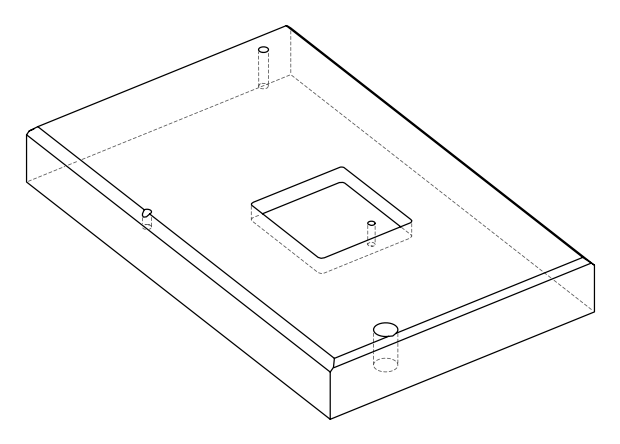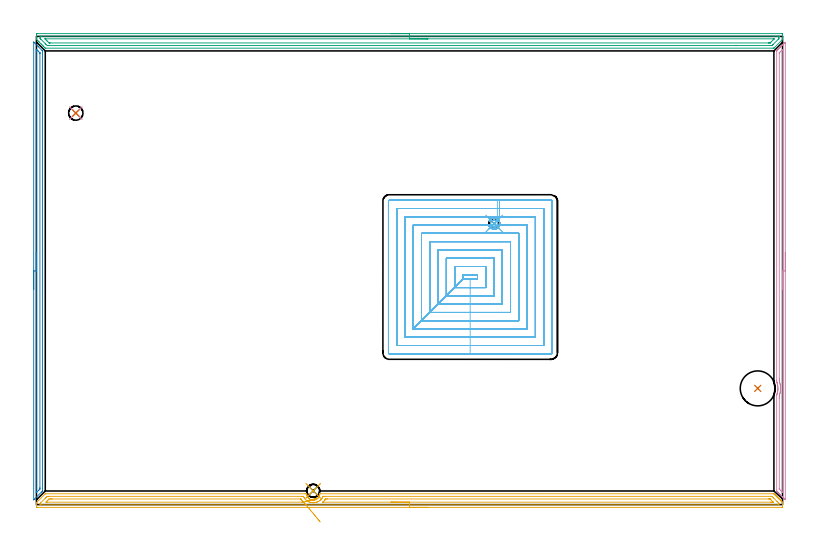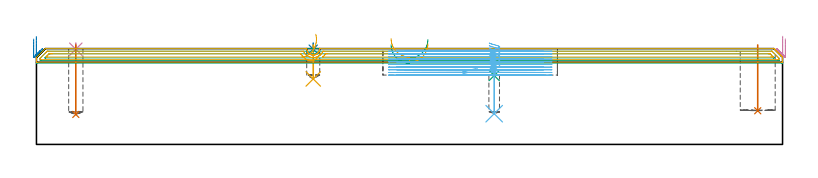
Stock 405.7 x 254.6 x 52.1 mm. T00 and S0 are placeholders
(PLAN: 12 operations, 6 tool changes, 67.5 min)
(1 INDEXABLE_INSERT_DRILL_BLIND_HOLE_FROM_SOLID | STEP1POCKET | NXT0302_009 | 0.14 min | 9504 mm3)
(2 SPOT_DRILL | STEP1POCKET_1 | NXT0321_9005460120000 | 0.03 min | 1 mm3)
(3 SPOT_DRILL_1 | STEP1POCKET_2 | NXT0321_9005460120000 | 0.03 min | 1495 mm3)
(4 SPOT_DRILL_2 | STEP1POCKET_3 | NXT0321_9005460120000 | 0.03 min | 1 mm3)
(5 DRILL_BLIND_HOLE_INTO_CENTER | STEP1POCKET_1 | UGT0301_191 | 0.08 min | 590 mm3)
(6 DRILL_BLIND_HOLE_INTO_CENTER_1 | STEP1POCKET_2 | NXT0301_029 | 0.1 min | 540 mm3)
(7 DRILL_BLIND_HOLE_INTO_CENTER_2 | STEP1POCKET_3 | NXT0301_049 | 0.15 min | 1652 mm3)
(8 AREA_MILL | FG_CHAMFER_SURFACE | UGT0205_001 | 4.09 min | 2923 mm3)
(9 AREA_MILL_1 | FG_CHAMFER_SURFACE_1 | UGT0205_001 | 9.89 min | 12594 mm3)
(10 AREA_MILL_2 | FG_CHAMFER_SURFACE_2 | UGT0205_001 | 4.09 min | 2740 mm3)
(11 AREA_MILL_3 | FG_CHAMFER_SURFACE_3 | UGT0205_001 | 9.97 min | 10957 mm3)
(12 MILL_RECTANGULAR_POCKET | POCKET_RECTANGULAR_STRAIGHT | UGT0201_124 | Follow Part, ap 1.5, ae 75% | 38.87 min | 120640 mm3)
(TOOL NXT0302_009 | Index. Insert Drill 19mm [880-D1900L25-05] | D19 PA176 FL95 Z2)
(TOOL NXT0321_9005460120000 | NC Spot Drill, 142deg, 12mm, Carbide, Uncoated | D12 PA142 FL30 Z2)
(TOOL UGT0301_191 | Twist Drill 7.1 mm | D7.1 PA118 FL66 Z2)
(TOOL NXT0301_029 | Carbide Drill 5.8mm [860.1-0580-017A1-MM 2214] | D5.8 PA140 FL28 Z2)
(TOOL NXT0301_049 | Carbide Drill 7.8mm [860.1-0780-039A1-MM 2214] | D7.8 PA140 FL53 Z2)
(TOOL UGT0205_001 | Chamfer Mill 20 x 3 x 45 deg. | D20 FL50 Z2)
(TOOL UGT0201_124 | Carbide End Mill 6.0 | D6 FL15 Z4)
(OP 1 INDEXABLE_INSERT_DRILL_BLIND_HOLE_FROM_SOLID)
G17 G21 G94 G90
T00 M6
G54
G17 G0 G90 X392.2 Y63.2 S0 M3
G43 Z62.1 H1
G94 G81 G98 Z18.3 F250. R54.1
G80
M5
M2
(OP 2 SPOT_DRILL)
G17 G21 G94 G90
T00 M6
G54
G17 G0 G90 X150.5 Y7.5 S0 M3
G43 Z62.1 H0
G94 G81 G98 Z51.794 F250. R55.1
G80
M5
M2
(OP 3 SPOT_DRILL_1)
G17 G21 G94 G90
T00 M6
G54
G17 G0 G90 X248.9 Y152.8 S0 M3
G43 Z62.1 H0
G94 G81 G98 Z37.45 F250. R40.7
G80
M5
M2
(OP 4 SPOT_DRILL_2)
G17 G21 G94 G90
T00 M6
G54
G17 G0 G90 X21.4 Y212.9 S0 M3
G43 Z62.1 H0
G94 G81 G98 Z51.764 F250. R55.1
G80
M5
M2
(OP 5 DRILL_BLIND_HOLE_INTO_CENTER)
G17 G21 G94 G90
T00 M6
G54
G17 G0 G90 X150.5 Y7.5 S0 M3
G43 Z62.1 H0
G94 G81 G98 Z35.6 F250. R54.1
G80
M5
M2
(OP 6 DRILL_BLIND_HOLE_INTO_CENTER_1)
G17 G21 G94 G90
T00 M6
G54
G17 G0 G90 X248.9 Y152.8 S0 M3
G43 Z62.1 H1
G94 G81 G98 Z16.7 F250. R39.7
G80
M5
M2
(OP 7 DRILL_BLIND_HOLE_INTO_CENTER_2)
G17 G21 G94 G90
T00 M6
G54
G17 G0 G90 X21.4 Y212.9 S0 M3
G43 Z62.1 H1
G94 G81 G98 Z16.3 F250. R54.1
G80
M5
M2
(OP 8 AREA_MILL)
G17 G21 G94 G90
T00 M6
G54
G17 G0 G90 X-1.5 Y117.05 S1061 M3
G43 Z62.1 H0
Z57.3
G94 G1 Y117.088 Z56.429 F250.
Y117.202 Z55.564
Y117.391 Z54.712
Y117.653 Z53.88
Y117.987 Z53.074
Y118.39 Z52.3
Y118.858 Z51.564
Y119.39 Z50.872
Y119.979 Z50.229
Y120.622 Z49.64
Y121.314 Z49.109
Y122.05 Z48.64
Y122.824 Z48.237
Y123.63 Z47.903
Y124.462 Z47.641
Y125.313 Z47.452
Y126.178 Z47.338
Y127.05 Z47.3
Y251.394
X-1.494 Y251.468 Z47.304
X-1.492 Y251.481 Z47.305
X-1.467 Y251.468 Z47.33
X0.9 Y249.1 Z49.699
X3.029 Y246.972 Z51.828
X3.281 Y246.72 Z52.078
X3.287 Y246.714 Z52.083
X3.295 Y246.697 Z52.088
X3.3 Y246.402 Z52.1
Y7.698
X3.295 Y7.403 Z52.088
X3.287 Y7.386 Z52.083
X2.704 Y6.804 Z51.503
X-1.17 Y2.929 Z47.629
X-1.333 Y2.766 Z47.464
X-1.472 Y2.631 Z47.326
X-1.494 Y2.617 Z47.303
X-1.499 Y2.631 Z47.299
X-1.5 Y127.05 Z47.3
X-0.086 Z48.714
Y246.495
X-0.085 Y247.296 Z48.715
X-0.084 Y247.387 Z48.716
X-0.079 Y247.481 Z48.721
X-0.069 Y247.608 Z48.731
X0.007 Y247.536 Z48.807
X0.253 Y247.296 Z49.053
X0.9 Y246.65 Z49.7
X1.148 Y246.402 Z49.948
X1.793 Y245.753 Z50.593
X1.852 Y245.689 Z50.652
X1.879 Y245.658 Z50.679
X1.881 Y245.601 Z50.681
X1.884 Y245.508 Z50.684
X1.885 Y245.416 Z50.685
Y9.393
X1.881 Y8.592 Z50.681
X1.879 Y8.505 Z50.679
X1.87 Y8.431 Z50.67
X1.793 Y8.35 Z50.593
X1.47 Y8.021 Z50.27
X1.148 Y7.698 Z49.948
X0.007 Y6.558 Z48.807
X-0.036 Y6.519 Z48.764
X-0.07 Y6.492 Z48.73
X-0.079 Y6.487 Z48.721
X-0.08 Y6.526 Z48.72
X-0.084 Y6.711 Z48.716
X-0.085 Y6.804 Z48.715
X-0.086 Y6.896 Z48.714
Y127.05
Y127.922 Z48.752
Y128.786 Z48.866
Y129.638 Z49.055
Y130.47 Z49.317
Y131.276 Z49.651
Y132.05 Z50.054
Y132.786 Z50.523
Y133.478 Z51.054
Y134.121 Z51.643
Y134.71 Z52.286
Y135.241 Z52.979
Y135.71 Z53.714
Y136.113 Z54.488
Y136.447 Z55.294
Y136.709 Z56.126
Y136.898 Z56.978
Y137.012 Z57.843
Y137.05 Z58.714
G0 Z62.1
M5
M2
(OP 9 AREA_MILL_1)
G17 G21 G94 G90
T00 M6
G54
G17 G0 G90 X192.85 Y256.1 S1061 M3
G43 Z62.1 H0
Z54.2
G94 G1 X192.888 Z53.328 F250.
X193.002 Z52.464
X193.191 Z51.612
X193.453 Z50.78
X193.787 Z49.974
X194.19 Z49.2
X194.658 Z48.464
X195.19 Z47.772
X195.779 Z47.129
X196.422 Z46.54
X197.114 Z46.008
X197.85 Z45.54
X198.624 Z45.137
X199.43 Z44.803
X200.262 Z44.541
X201.113 Z44.352
X201.978 Z44.238
X202.85 Z44.2
X405.089
X405.318 Y256.098 Z44.202
X405.697 Y256.091 Z44.205
X405.7 Y255.994 Z44.303
Y254.79 Z45.506
Y254.139 Z46.16
Y253.222 Z47.077
Y253.054 Z47.245
X405.699 Y252.907 Z47.391
X405.684 Y252.883 Z47.416
X405.401 Y252.601 Z47.699
X405.378 Y252.578 Z47.722
X404.952 Y252.15 Z48.147
X401.005 Y248.205 Z52.095
X401.
X400.624 Y248.2 Z52.1
X5.076
X4.795 Y248.205 Z52.091
X4.309 Y248.691 Z51.609
X3.588 Y249.411 Z50.887
X3.488 Y249.51 Z50.786
X3.049 Y249.95 Z50.349
X2.608 Y250.39 Z49.906
X2.369 Y250.631 Z49.669
X1.728 Y251.27 Z49.026
X1.526 Y251.474 Z48.826
X1.504 Y251.496 Z48.804
X0.849 Y252.15 Z48.147
X0.683 Y252.317 Z47.982
X0.611 Y252.388 Z47.911
X0.114 Y252.886 Z47.413
X0.016 Y252.986 Z47.313
X0.004 Y253.007 Z47.292
X0.002 Y253.03 Z47.27
X0. Y253.222 Z47.078
Y254.139 Z46.16
Y254.79 Z45.506
Y255.994 Z44.303
X0.003 Y256.091 Z44.205
X0.383 Y256.1 Z44.2
X202.85
Y254.686 Z45.614
X403.303 Y254.685 Z45.615
X403.409
X403.666 Y254.68 Z45.62
X403.69 Y254.679 Z45.621
X403.694 Y254.659 Z45.641
X403.698 Y254.628 Z45.672
X403.699 Y254.598 Z45.702
X403.7 Y254.398 Z45.902
X403.699 Y253.91 Z46.39
X403.697 Y253.522 Z46.778
X403.69 Y253.397 Z46.903
X403.682 Y253.343 Z46.957
X403.342 Y252.991 Z47.309
X400.624 Y250.274 Z50.026
X400.239 Y249.89 Z50.41
X400.069 Y249.722 Z50.578
X400.005 Y249.662 Z50.638
X399.969 Y249.63 Z50.67
X399.926 Y249.621 Z50.679
X399.731 Y249.617 Z50.683
X399.625 Y249.615 Z50.685
X380.506 Y249.614 Z50.686
X6.756 Y249.615 Z50.685
X5.969 Y249.62 Z50.68
X5.856 Y249.621 Z50.679
X5.076 Y250.374 Z49.926
X5.06 Y250.39 Z49.91
X2.397 Y253.052 Z47.248
X2.182 Y253.27 Z47.03
X2.078 Y253.379 Z46.921
X2.028 Y253.434 Z46.866
X2.01 Y253.468 Z46.832
X2.008 Y253.519 Z46.781
X2.004 Y253.91 Z46.39
Y254.297 Z46.003
X2.014 Y254.679 Z45.621
X2.397 Y254.684 Z45.616
X2.504 Y254.685 Z45.615
X202.85 Y254.686 Z45.614
Y253.272 Z47.028
X400.624 Y253.271 Z47.029
X400.869 Y253.27 Z47.03
X401.033 Y253.268 Z47.032
X401.146 Y253.265 Z47.035
X401.073 Y253.184 Z47.116
X400.927 Y253.03 Z47.27
X400.778 Y252.878 Z47.422
X400.624 Y252.723 Z47.577
X399.449 Y251.548 Z48.752
X399.17 Y251.27 Z49.03
X399.004 Y251.107 Z49.193
X398.945 Y251.053 Z49.247
X398.925 Y251.036 Z49.264
X398.899 Y251.033 Z49.267
X398.838 Y251.031 Z49.269
X398.19 Y251.029 Z49.271
X397.945
X7.755
X7.105 Y251.03 Z49.27
X6.985 Y251.033 Z49.267
X6.925 Y251.035 Z49.265
X6.862 Y251.051 Z49.249
X6.637 Y251.27 Z49.03
X5.969 Y251.931 Z48.369
X5.749 Y252.15 Z48.15
X5.076 Y252.824 Z47.476
X4.874 Y253.03 Z47.27
X4.677 Y253.234 Z47.066
X4.655 Y253.266 Z47.034
X4.684 Y253.268 Z47.032
X4.749 Y253.27 Z47.03
X4.831 Y253.271 Z47.029
X5.076 Y253.272 Z47.028
X202.85
X203.722 Z47.066
X204.586 Z47.18
X205.438 Z47.369
X206.27 Z47.632
X207.076 Z47.965
X207.85 Z48.368
X208.586 Z48.837
X209.278 Z49.368
X209.921 Z49.957
X210.51 Z50.601
X211.041 Z51.293
X211.51 Z52.028
X211.913 Z52.802
X212.247 Z53.608
X212.509 Z54.44
X212.698 Z55.292
X212.812 Z56.157
X212.85 Z57.028
G0 Z62.1
M5
M2
(OP 10 AREA_MILL_2)
G17 G21 G94 G90
T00 M6
G54
G17 G0 G90 X407.2 Y137.05 S1061 M3
G43 Z62.1 H0
Z57.4
G94 G1 Y137.012 Z56.529 F250.
Y136.898 Z55.664
Y136.709 Z54.812
Y136.447 Z53.98
Y136.113 Z53.174
Y135.71 Z52.4
Y135.242 Z51.664
Y134.711 Z50.972
Y134.121 Z50.329
Y133.478 Z49.74
Y132.786 Z49.209
Y132.05 Z48.74
Y131.276 Z48.337
Y130.47 Z48.003
Y129.638 Z47.741
Y128.787 Z47.552
Y127.922 Z47.438
Y127.05 Z47.4
Y2.937
X407.194 Y2.723 Z47.404
X407.193 Y2.718 Z47.405
X407.176 Y2.723 Z47.422
X406.773 Y3.127 Z47.827
X406.63 Y3.269 Z47.967
X406.581 Y3.318 Z48.018
X406.383 Y3.517 Z48.216
X406.333 Y3.565 Z48.264
X406.283 Y3.616 Z48.316
X406.087 Y3.812 Z48.512
X406.037 Y3.862 Z48.56
X405.985 Y3.914 Z48.613
X405.792 Y4.108 Z48.807
X405.74 Y4.159 Z48.857
X405.688 Y4.212 Z48.911
X405.496 Y4.403 Z49.103
X405.443 Y4.455 Z49.154
X405.39 Y4.51 Z49.209
X405.201 Y4.699 Z49.398
X405.147 Y4.752 Z49.45
X405.092 Y4.807 Z49.507
X404.905 Y4.994 Z49.694
X404.85 Y5.048 Z49.747
X404.794 Y5.105 Z49.805
X404.61 Y5.29 Z49.989
X404.553 Y5.345 Z50.043
X404.496 Y5.403 Z50.102
X404.314 Y5.585 Z50.285
X404.257 Y5.642 Z50.34
X404.199 Y5.701 Z50.4
X404.019 Y5.881 Z50.58
X403.96 Y5.938 Z50.637
X403.901 Y5.999 Z50.698
X403.723 Y6.176 Z50.876
X403.663 Y6.235 Z50.933
X403.603 Y6.296 Z50.996
X403.428 Y6.472 Z51.171
X403.367 Y6.532 Z51.23
X403.305 Y6.594 Z51.294
X403.132 Y6.767 Z51.467
X403.07 Y6.828 Z51.526
X403.007 Y6.892 Z51.591
X402.867 Y7.032 Z51.731
X402.612 Y7.288 Z51.986
X402.506 Y7.397 Z52.091
X402.5 Y7.785 Z52.1
Y59.601
X402.504 Y59.619 Z52.096
X402.51 Y59.648 Z52.089
X402.593 Y59.871 Z52.003
X402.654 Y60.047 Z51.941
X402.671 Y60.094 Z51.925
X402.812 Y60.543 Z51.784
X402.848 Y60.672 Z51.751
X402.932 Y60.988 Z51.668
X403.029 Y61.436 Z51.571
X403.07 Y61.689 Z51.529
X403.077 Y61.729 Z51.522
X403.092 Y61.834 Z51.503
X403.1 Y61.881 Z51.495
X403.152 Y62.328 Z51.442
X403.165 Y62.51 Z51.429
X403.183 Y62.774 Z51.411
X403.197 Y63.221 Z51.397
X403.18 Y63.668 Z51.413
X403.147 Y64.114 Z51.447
X403.094 Y64.561 Z51.503
X403.019 Y65.006 Z51.579
X402.921 Y65.454 Z51.678
X402.799 Y65.899 Z51.796
X402.707 Y66.195 Z51.893
X402.659 Y66.347 Z51.941
X402.58 Y66.57 Z52.02
X402.542 Y66.671 Z52.058
X402.514 Y66.748 Z52.086
X402.504 Y66.779 Z52.095
X402.503 Y66.792 Z52.097
X402.5 Y67.641 Z52.1
Y246.315
X402.505 Y246.703 Z52.091
X402.611 Y246.812 Z51.987
X403.07 Y247.272 Z51.526
X403.132 Y247.332 Z51.467
X403.306 Y247.506 Z51.293
X403.367 Y247.568 Z51.23
X403.428 Y247.628 Z51.171
X403.603 Y247.804 Z50.996
X403.663 Y247.865 Z50.933
X403.723 Y247.924 Z50.876
X403.901 Y248.102 Z50.698
X403.96 Y248.162 Z50.637
X404.019 Y248.219 Z50.58
X404.199 Y248.399 Z50.4
X404.257 Y248.458 Z50.34
X404.314 Y248.515 Z50.285
X404.497 Y248.697 Z50.102
X404.553 Y248.755 Z50.043
X404.61 Y248.81 Z49.989
X404.795 Y248.995 Z49.804
X404.85 Y249.052 Z49.747
X404.905 Y249.106 Z49.694
X405.092 Y249.293 Z49.507
X405.147 Y249.348 Z49.45
X405.201 Y249.401 Z49.398
X405.39 Y249.591 Z49.209
X405.443 Y249.645 Z49.154
X405.496 Y249.697 Z49.103
X405.688 Y249.888 Z48.911
X405.74 Y249.941 Z48.857
X405.792 Y249.992 Z48.807
X405.986 Y250.186 Z48.613
X406.037 Y250.238 Z48.56
X406.087 Y250.288 Z48.512
X406.283 Y250.484 Z48.316
X406.333 Y250.535 Z48.264
X406.383 Y250.583 Z48.216
X406.581 Y250.782 Z48.018
X406.63 Y250.831 Z47.967
X406.772 Y250.973 Z47.827
X406.879 Y251.08 Z47.72
X407.075 Y251.276 Z47.523
X407.18 Y251.377 Z47.418
X407.194 Y251.383 Z47.403
X407.199 Y251.377 Z47.399
X407.2 Y251.163 Z47.4
Y127.05
X405.786 Z48.814
X405.785 Y6.846 Z48.815
X405.784 Y6.8 Z48.816
X405.78 Y6.709 Z48.82
X405.774 Y6.587 Z48.826
X405.74 Y6.618 Z48.86
X405.459 Y6.892 Z49.141
X404.85 Y7.5 Z49.75
X404.565 Y7.785 Z50.035
X403.96 Y8.398 Z50.64
X403.931 Y8.431 Z50.669
X403.921 Y8.542 Z50.679
X403.916 Y8.633 Z50.684
X403.915 Y8.679 Z50.685
X403.914 Y57.86 Z50.686
X403.917 Y58.707 Z50.683
X403.918 Y58.749 Z50.682
X403.96 Y59.24 Z50.64
X404.04 Y59.52 Z50.56
X404.063 Y59.601 Z50.537
X404.232 Y60.221 Z50.368
X404.297 Y60.494 Z50.303
X404.394 Y60.952 Z50.206
X404.467 Y61.387 Z50.133
X404.493 Y61.566 Z50.107
X404.512 Y61.726 Z50.088
X404.566 Y62.281 Z50.034
X404.584 Y62.548 Z50.016
X404.607 Y63.174 Z49.993
X404.602 Y63.423 Z49.998
X404.571 Y64.068 Z50.029
X404.562 Y64.212 Z50.038
X404.547 Y64.372 Z50.053
X404.474 Y64.961 Z50.126
X404.398 Y65.415 Z50.202
X404.307 Y65.854 Z50.293
X404.127 Y66.58 Z50.473
X404.079 Y66.748 Z50.521
X403.96 Y67.156 Z50.64
X403.919 Y67.641 Z50.681
X403.917 Y67.684 Z50.683
X403.914 Y68.534 Z50.686
Y245.467
X403.915 Y245.514 Z50.685
X403.918 Y245.605 Z50.682
X403.922 Y245.661 Z50.678
X403.931 Y245.674 Z50.669
X403.96 Y245.707 Z50.64
X404.262 Y246.012 Z50.338
X404.564 Y246.315 Z50.036
X405.153 Y246.904 Z49.447
X405.458 Y247.208 Z49.142
X405.601 Y247.348 Z48.999
X405.74 Y247.48 Z48.86
X405.779 Y247.513 Z48.821
X405.786 Y247.208 Z48.814
Y127.05
Y126.179 Z48.852
Y125.314 Z48.966
Y124.462 Z49.155
Y123.63 Z49.417
Y122.824 Z49.751
Y122.05 Z50.154
Y121.314 Z50.623
Y120.622 Z51.154
Y119.979 Z51.743
Y119.39 Z52.386
Y118.859 Z53.079
Y118.39 Z53.814
Y117.987 Z54.588
Y117.653 Z55.394
Y117.391 Z56.226
Y117.202 Z57.078
Y117.088 Z57.943
Y117.05 Z58.814
G0 Z62.1
M5
M2
(OP 11 AREA_MILL_3)
G17 G21 G94 G90
T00 M6
G54
G17 G0 G90 X212.85 Y-1.5 S1061 M3
G43 Z62.1 H0
Z54.7
G94 G1 X212.812 Z53.828 F250.
X212.698 Z52.964
X212.509 Z52.112
X212.247 Z51.28
X211.913 Z50.474
X211.51 Z49.7
X211.042 Z48.964
X210.51 Z48.272
X209.921 Z47.629
X209.278 Z47.04
X208.586 Z46.509
X207.85 Z46.04
X207.076 Z45.637
X206.27 Z45.303
X205.438 Z45.041
X204.586 Z44.852
X203.722 Z44.738
X202.85 Z44.7
X0.32
X0.165 Y-1.497 Z44.703
X0.002 Y-1.491 Z44.706
X0. Y-1.247 Z44.95
Y-0.918 Z45.278
Y-0.356 Z45.84
Y-0.027 Z46.167
Y0.815 Z47.014
Y0.864 Z47.063
X0.001 Y1.093 Z47.291
X0.016 Y1.116 Z47.316
X4.679 Y5.778 Z51.978
X4.806 Y5.9 Z52.084
X5.076 Z52.1
X146.152
X146.942 Y5.894 Z52.092
X146.978 Y5.584 Z51.783
X147.026 Y5.301 Z51.501
X147.096 Y5.028 Z51.227
X147.232 Y4.643 Z50.843
X147.342 Y4.402 Z50.602
X147.402 Y4.272 Z50.471
X147.48 Y4.144 Z50.341
X147.49 Y4.13 Z50.326
X147.64 Y3.912 Z50.11
X147.647 Y3.902 Z50.1
X147.702 Y3.833 Z50.029
X147.743 Y3.782 Z49.98
X147.831 Y3.672 Z49.871
X148.033 Y3.459 Z49.658
X148.205 Y3.299 Z49.497
X148.249 Y3.258 Z49.457
X148.296 Y3.219 Z49.418
X148.341 Y3.186 Z49.386
X148.507 Y3.068 Z49.267
X148.533 Y3.052 Z49.251
X148.726 Y2.932 Z49.128
X148.83 Y2.877 Z49.073
X148.955 Y2.811 Z49.008
X149.181 Y2.709 Z48.908
X149.19 Y2.705 Z48.904
X149.277 Y2.676 Z48.871
X149.36 Y2.645 Z48.843
X149.409 Y2.628 Z48.826
X149.446 Y2.617 Z48.816
X149.631 Y2.565 Z48.763
X149.723 Y2.545 Z48.742
X149.857 Y2.515 Z48.714
X150.085 Y2.486 Z48.681
X150.315 Y2.476 Z48.662
X150.371 Y2.469 Z48.663
X150.521 Y2.46 Z48.655
X150.532 Y2.459
X150.574 Y2.46 Z48.656
X150.669 Y2.462 Z48.66
X150.746 Y2.467 Z48.658
X150.756 Z48.659
X150.979 Y2.488 Z48.686
X151.207 Y2.528 Z48.726
X151.433 Y2.583 Z48.779
X151.509 Y2.606 Z48.802
X151.655 Y2.65 Z48.848
X151.85 Y2.724 Z48.923
X151.873 Y2.732 Z48.932
X151.956 Y2.771 Z48.97
X152.105 Y2.841 Z49.04
X152.287 Y2.942 Z49.14
X152.329 Y2.966 Z49.164
X152.544 Y3.106 Z49.304
X152.725 Y3.239 Z49.437
X152.751 Y3.258 Z49.457
X152.848 Y3.348 Z49.548
X152.979 Y3.47 Z49.669
X153.041 Y3.536 Z49.735
X153.176 Y3.681 Z49.879
X153.295 Y3.829 Z50.026
X153.357 Y3.907 Z50.103
X153.517 Y4.145 Z50.34
X153.593 Y4.277 Z50.471
X153.662 Y4.394 Z50.591
X153.796 Y4.706 Z50.905
X153.853 Y4.874 Z51.074
X153.906 Y5.027 Z51.227
X153.977 Y5.316 Z51.516
X154.025 Y5.619 Z51.818
X154.037 Y5.763 Z51.962
X154.044 Y5.812 Z52.011
X154.059 Y5.897 Z52.089
X154.188 Y5.9 Z52.1
X400.624
X400.995 Y5.901 Z52.084
X401.1 Y5.803 Z51.998
X401.138 Y5.763 Z51.961
X401.517 Y5.384 Z51.582
X401.584 Y5.318 Z51.514
X401.648 Y5.252 Z51.451
X401.815 Y5.086 Z51.285
X401.881 Y5.021 Z51.217
X401.944 Y4.956 Z51.155
X402.112 Y4.788 Z50.987
X402.178 Y4.724 Z50.92
X402.241 Y4.66 Z50.859
X402.41 Y4.491 Z50.69
X402.475 Y4.427 Z50.624
X402.537 Y4.364 Z50.563
X402.707 Y4.193 Z50.392
X402.772 Y4.13 Z50.327
X402.833 Y4.067 Z50.266
X403.005 Y3.895 Z50.094
X403.068 Y3.833 Z50.03
X403.129 Y3.771 Z49.97
X403.303 Y3.598 Z49.797
X403.365 Y3.536 Z49.733
X403.426 Y3.475 Z49.674
X403.6 Y3.3 Z49.499
X403.662 Y3.239 Z49.436
X403.722 Y3.179 Z49.378
X403.898 Y3.002 Z49.201
X403.959 Y2.942 Z49.139
X404.018 Y2.882 Z49.081
X404.196 Y2.705 Z48.904
X404.256 Y2.645 Z48.842
X404.314 Y2.586 Z48.785
X404.493 Y2.407 Z48.606
X404.553 Y2.348 Z48.545
X404.61 Y2.29 Z48.489
X404.791 Y2.11 Z48.309
X404.85 Y2.052 Z48.248
X404.907 Y1.994 Z48.193
X405.088 Y1.812 Z48.011
X405.147 Y1.755 Z47.951
X405.315 Y1.585 Z47.785
X405.386 Y1.514 Z47.714
X405.592 Y1.309 Z47.507
X405.684 Y1.215 Z47.413
X405.7 Y1.194 Z47.391
Y0.815 Z47.014
Y-0.027 Z46.168
Y-1.247 Z44.95
X405.698 Y-1.491 Z44.705
X405.243 Y-1.5 Z44.7
X202.85
Y-0.086 Z46.114
X2.338 Y-0.085 Z46.115
X2.221 Y-0.082 Z46.118
X2.01 Y-0.077 Z46.123
X2.008 Y-0.027 Z46.173
X2.002 Y0.367 Z46.567
X2.008 Y0.616 Z46.816
X2.01 Y0.646 Z46.846
X2.027 Y0.668 Z46.868
X2.075 Y0.721 Z46.921
X2.214 Y0.864 Z47.064
X2.305 Y0.956 Z47.156
X4.886 Y3.536 Z49.736
X5.076 Y3.726 Z49.926
X5.429 Y4.075 Z50.275
X5.789 Y4.427 Z50.627
X5.856 Y4.479 Z50.679
X5.913 Y4.483 Z50.683
X5.969 Y4.484 Z50.684
X6.803 Y4.486 Z50.686
X144.366
X145.204 Y4.481 Z50.681
X145.214 Y4.48 Z50.68
X145.239 Y4.447 Z50.647
X145.247 Y4.427 Z50.627
X145.259 Y4.395 Z50.595
X145.528 Y3.798 Z49.998
X145.684 Y3.536 Z49.736
X145.877 Y3.257 Z49.457
X146.152 Y2.916 Z49.116
X146.408 Y2.645 Z48.845
X146.741 Y2.339 Z48.539
X147.045 Y2.112 Z48.312
X147.26 Y1.969 Z48.169
X147.625 Y1.755 Z47.955
X147.938 Y1.599 Z47.799
X148.216 Y1.476 Z47.676
X148.598 Y1.342 Z47.542
X148.83 Y1.275 Z47.475
X149.012 Y1.226 Z47.426
X149.28 Y1.168 Z47.368
X149.598 Y1.114 Z47.314
X149.723 Y1.094 Z47.294
X149.779 Y1.087 Z47.287
X149.833 Y1.082 Z47.282
X149.885 Y1.078 Z47.278
X150.57 Y1.047 Z47.247
X150.616
X150.71 Y1.051 Z47.251
X151.061 Y1.072 Z47.272
X151.386 Y1.11 Z47.31
X151.509 Y1.13 Z47.33
X152.027 Y1.238 Z47.438
X152.402 Y1.344 Z47.544
X152.706 Y1.451 Z47.651
X152.95 Y1.548 Z47.748
X153.295 Y1.707 Z47.907
X153.326 Y1.723 Z47.923
X153.383 Y1.755 Z47.955
X153.88 Y2.062 Z48.262
X154.188 Y2.284 Z48.484
X154.383 Y2.45 Z48.65
X154.592 Y2.645 Z48.845
X154.829 Y2.896 Z49.096
X155.081 Y3.199 Z49.399
X155.221 Y3.397 Z49.597
X155.313 Y3.536 Z49.736
X155.554 Y3.955 Z50.155
X155.769 Y4.427 Z50.627
X155.803 Y4.479 Z50.679
X155.915 Y4.483 Z50.683
X155.974 Y4.484 Z50.684
X156.808 Y4.486 Z50.686
X399.731 Y4.485 Z50.685
X399.79 Y4.484 Z50.684
X399.907 Y4.479 Z50.679
X399.964 Y4.475 Z50.675
X399.982 Y4.46 Z50.66
X400.02 Y4.427 Z50.627
X400.624 Y3.826 Z50.026
X400.914 Y3.536 Z49.736
X402.696 Y1.755 Z47.955
X403.303 Y1.146 Z47.346
X403.579 Y0.864 Z47.064
X403.671 Y0.767 Z46.967
X403.69 Y0.665 Z46.865
X403.696 Y0.472 Z46.672
X403.692 Y-0.027 Z46.173
X403.69 Y-0.07 Z46.13
X403.538 Y-0.079 Z46.121
X403.421 Y-0.084 Z46.116
X403.361 Y-0.085 Z46.115
X202.85 Y-0.086 Z46.114
Y1.328 Z47.528
X155.897 Y1.329 Z47.529
X155.809 Y1.332 Z47.532
X155.73 Y1.335 Z47.535
X155.702 Y1.339 Z47.539
X155.974 Y1.584 Z47.784
X156.061 Y1.667 Z47.867
X156.15 Y1.755 Z47.955
X156.501 Y2.119 Z48.319
X156.866 Y2.555 Z48.755
X156.905 Y2.607 Z48.807
X156.933 Y2.645 Z48.845
X157.145 Y2.952 Z49.152
X157.215 Y3.052 Z49.252
X157.339 Y3.065 Z49.265
X157.759 Y3.068 Z49.268
X158.226 Y3.071 Z49.271
X397.945
X398.412
X398.838 Y3.067 Z49.267
X398.898 Y3.065 Z49.265
X398.93 Y3.059 Z49.259
X398.962 Y3.03 Z49.23
X399.094 Y2.902 Z49.102
X399.355 Y2.645 Z48.845
X399.731 Y2.27 Z48.47
X400.244 Y1.755 Z47.955
X400.624 Y1.37 Z47.57
X400.65 Y1.335 Z47.535
X400.624 Y1.334 Z47.534
X400.157 Y1.33 Z47.53
X399.731 Y1.329 Z47.529
X399.265 Y1.328 Z47.528
X202.85
X201.978 Z47.567
X201.114 Z47.68
X200.262 Z47.869
X199.43 Z48.132
X198.624 Z48.465
X197.85 Z48.868
X197.114 Z49.337
X196.422 Z49.868
X195.779 Z50.457
X195.19 Z51.101
X194.658 Z51.793
X194.19 Z52.528
X193.787 Z53.302
X193.453 Z54.108
X193.191 Z54.94
X193.002 Z55.792
X192.888 Z56.657
X192.85 Z57.528
G0 Z62.1
X151.877 Y3.298
Z59.9
G1 X152.072 Y3.356 Z59.052
X152.195 Y3.393 Z58.189
X152.246 Y3.408 Z57.318
X152.224 Y3.401 Z56.446
X152.129 Y3.373 Z55.579
X151.962 Y3.323 Z54.724
X151.724 Y3.252 Z53.888
X151.418 Y3.16 Z53.076
X151.045 Y3.049 Z52.296
X150.608 Y2.918 Z51.552
X150.111 Y2.769 Z50.851
X149.557 Y2.604 Z50.197
X148.95 Y2.423 Z49.597
X148.296 Y2.227 Z49.054
X147.599 Y2.018 Z48.573
X146.864 Y1.799 Z48.157
X146.098 Y1.57 Z47.809
X145.305 Y1.333 Z47.533
X145.303 Y1.332 Z47.532
X145.259 Y1.33 Z47.53
X144.793 Y1.329 Z47.529
X144.366
X5.969
X5.502 Y1.33 Z47.53
X5.353 Y1.331 Z47.531
X5.151 Y1.335 Z47.535
X5.32 Y1.511 Z47.711
X5.556 Y1.755 Z47.955
X6.207 Y2.408 Z48.608
X6.445 Y2.645 Z48.845
X6.654 Y2.852 Z49.052
X6.862 Y3.056 Z49.256
X7.334 Y3.065 Z49.265
X7.755 Y3.069 Z49.269
X8.221 Y3.071 Z49.271
X8.647
X143.473
X143.615 Y3.07 Z49.27
X143.729 Y3.067 Z49.267
X143.761 Y3.065 Z49.265
X143.783 Y3.049 Z49.249
X143.822 Y2.995 Z49.195
X144.074 Y2.645 Z48.845
X144.366 Y2.275 Z48.475
X144.854 Y1.755 Z47.955
X145.259 Y1.381 Z47.581
X145.292 Y1.347 Z47.547
X145.305 Y1.333 Z47.533
X145.765 Y0.785 Z47.033
X146.251 Y0.206 Z46.597
X146.76 Y-0.4 Z46.229
X147.287 Y-1.028 Z45.932
X147.829 Y-1.673 Z45.707
X148.381 Y-2.331 Z45.556
X148.94 Y-2.997 Z45.481
X149.501 Y-3.665 Z45.482
X150.06 Y-4.331 Z45.559
X150.612 Y-4.988 Z45.711
X151.154 Y-5.634 Z45.937
X151.681 Y-6.261 Z46.237
X152.189 Y-6.866 Z46.606
X152.675 Y-7.445 Z47.043
X153.134 Y-7.992 Z47.544
X153.564 Y-8.503 Z48.105
X153.96 Y-8.975 Z48.723
X154.32 Y-9.404 Z49.392
G0 Z62.1
M5
M2
(OP 12 MILL_RECTANGULAR_POCKET)
G17 G21 G94 G90
T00 M6
G54
G17 G0 G90 X246.239 Y154.176 S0 M3
G43 Z62.105 H0
Z55.105
G94 G1 X246.248 Y154.194 Z55.099 F250.
X246.565 Y154.67 Z54.946
X246.964 Y155.082 Z54.792
X247.463 Y155.431 Z54.629
X247.68 Y155.547 Z54.563
X248.337 Y155.748 Z54.379
X249.022 Y155.796 Z54.195
X249.701 Y155.688 Z54.011
X250.338 Y155.431 Z53.827
X250.9 Y155.037 Z53.643
X251.36 Y154.527 Z53.459
X251.487 Y154.316 Z53.393
X251.706 Y153.838 Z53.252
X251.846 Y153.359 Z53.118
X251.884 Y153.065 Z53.039
X251.888 Y152.618 Z52.919
X251.847 Y152.261 Z52.823
X251.729 Y151.825 Z52.702
X251.531 Y151.365 Z52.568
X251.451 Y151.226 Z52.525
X251.323 Y151.038 Z52.464
X250.996 Y150.656 Z52.329
X250.819 Y150.485 Z52.263
X250.251 Y150.118 Z52.082
X249.617 Y149.886 Z51.901
X248.946 Y149.801 Z51.72
X248.274 Y149.866 Z51.539
X247.633 Y150.079 Z51.358
X247.419 Y150.2 Z51.292
X246.922 Y150.548 Z51.129
X246.907 Y150.56 Z51.124
X246.544 Y150.948 Z50.982
X246.206 Y151.485 Z50.812
X246.099 Y151.708 Z50.746
X246.08 Y151.761 Z50.73
X246.015 Y152. Z50.664
X204.9 F500.
Y95.5
X231.9 Y122.5
X239.8
Y125.
X231.9
Y122.5
X227.4 Y118.
X244.3
Y129.5
X227.4
Y118.
X222.9 Y113.5
X248.8
Y134.
X222.9
Y113.5
X218.4 Y109.
X253.3
Y138.5
X218.4
Y109.
X213.9 Y104.5
X257.8
Y143.
X213.9
Y104.5
X209.4 Y100.
X262.3
Y147.5
X209.4
Y100.
X204.9 Y95.5
X266.8
Y152.
X251.776
G3 X251.776 Y153.6 R2.766
G1 Y156.5
X200.4
Y91.
X271.3
Y156.5
X251.776
Y161.
X195.9
Y86.5
X275.8
Y161.
X251.776
Y165.5
X191.9
G3 X191.4 Y165. R0.5
G1 Y82.5
G3 X191.9 Y82. R0.5
G1 X279.8
G3 X280.3 Y82.5 R0.5
G1 Y165.
G3 X279.8 Y165.5 R0.5
G1 X251.776
X250.776
G0 X246.239 Y154.176 Z53.664
G1 X246.248 Y154.194 Z53.659 F250.
X246.565 Y154.67 Z53.506
X246.964 Y155.082 Z53.352
X247.463 Y155.431 Z53.189
X247.68 Y155.547 Z53.123
X248.337 Y155.748 Z52.939
X249.022 Y155.796 Z52.755
X249.701 Y155.688 Z52.571
X250.338 Y155.431 Z52.387
X250.9 Y155.037 Z52.202
X251.36 Y154.527 Z52.018
X251.487 Y154.316 Z51.953
X251.706 Y153.838 Z51.812
X251.846 Y153.359 Z51.678
X251.884 Y153.065 Z51.598
X251.888 Y152.618 Z51.479
X251.847 Y152.261 Z51.382
X251.729 Y151.825 Z51.261
X251.531 Y151.365 Z51.127
X251.451 Y151.226 Z51.084
X251.323 Y151.038 Z51.023
X250.996 Y150.656 Z50.888
X250.819 Y150.485 Z50.822
X250.251 Y150.118 Z50.641
X249.617 Y149.886 Z50.46
X248.946 Y149.801 Z50.279
X248.274 Y149.866 Z50.098
X247.633 Y150.079 Z49.917
X247.419 Y150.2 Z49.851
X246.922 Y150.548 Z49.689
X246.907 Y150.56 Z49.684
X246.544 Y150.948 Z49.541
X246.206 Y151.485 Z49.371
X246.099 Y151.708 Z49.305
X246.08 Y151.761 Z49.29
X246.015 Y152. Z49.224
X204.9 F500.
Y95.5
X231.9 Y122.5
X239.8
Y125.
X231.9
Y122.5
X227.4 Y118.
X244.3
Y129.5
X227.4
Y118.
X222.9 Y113.5
X248.8
Y134.
X222.9
Y113.5
X218.4 Y109.
X253.3
Y138.5
X218.4
Y109.
X213.9 Y104.5
X257.8
Y143.
X213.9
Y104.5
X209.4 Y100.
X262.3
Y147.5
X209.4
Y100.
X204.9 Y95.5
X266.8
Y152.
X251.776
G3 X251.776 Y153.6 R2.766
G1 Y156.5
X200.4
Y91.
X271.3
Y156.5
X251.776
Y161.
X195.9
Y86.5
X275.8
Y161.
X251.776
Y165.5
X191.9
G3 X191.4 Y165. R0.5
G1 Y82.5
G3 X191.9 Y82. R0.5
G1 X279.8
G3 X280.3 Y82.5 R0.5
G1 Y165.
G3 X279.8 Y165.5 R0.5
G1 X251.776
X250.776
G0 X246.239 Y154.176 Z52.224
G1 X246.248 Y154.194 Z52.218 F250.
X246.565 Y154.67 Z52.065
X246.964 Y155.082 Z51.911
X247.463 Y155.431 Z51.748
X247.68 Y155.547 Z51.682
X248.337 Y155.748 Z51.498
X249.022 Y155.796 Z51.314
X249.701 Y155.688 Z51.13
X250.338 Y155.431 Z50.946
X250.9 Y155.037 Z50.762
X251.36 Y154.527 Z50.578
X251.487 Y154.316 Z50.512
X251.706 Y153.838 Z50.371
X251.846 Y153.359 Z50.237
X251.884 Y153.065 Z50.158
X251.888 Y152.616 Z50.038
X251.848 Y152.266 Z49.943
X251.729 Y151.825 Z49.821
X251.531 Y151.365 Z49.687
X251.451 Y151.226 Z49.644
X251.323 Y151.038 Z49.583
X250.996 Y150.656 Z49.448
X250.819 Y150.485 Z49.382
X250.251 Y150.118 Z49.201
X249.617 Y149.886 Z49.02
X248.946 Y149.801 Z48.839
X248.274 Y149.866 Z48.658
X247.633 Y150.079 Z48.477
X247.419 Y150.2 Z48.411
X246.922 Y150.548 Z48.249
X246.907 Y150.56 Z48.243
X246.544 Y150.948 Z48.101
X246.206 Y151.485 Z47.931
X246.099 Y151.708 Z47.865
X246.08 Y151.761 Z47.849
X246.015 Y152. Z47.783
X204.9 F500.
Y95.5
X231.9 Y122.5
X239.8
Y125.
X231.9
Y122.5
X227.4 Y118.
X244.3
Y129.5
X227.4
Y118.
X222.9 Y113.5
X248.8
Y134.
X222.9
Y113.5
X218.4 Y109.
X253.3
Y138.5
X218.4
Y109.
X213.9 Y104.5
X257.8
Y143.
X213.9
Y104.5
X209.4 Y100.
X262.3
Y147.5
X209.4
Y100.
X204.9 Y95.5
X266.8
Y152.
X251.776
G3 X251.776 Y153.6 R2.762
G1 Y156.5
X200.4
Y91.
X271.3
Y156.5
X251.776
Y161.
X195.9
Y86.5
X275.8
Y161.
X251.776
Y165.5
X191.9
G3 X191.4 Y165. R0.5
G1 Y82.5
G3 X191.9 Y82. R0.5
G1 X279.8
G3 X280.3 Y82.5 R0.5
G1 Y165.
G3 X279.8 Y165.5 R0.5
G1 X251.776
X250.776
G0 X246.239 Y154.176 Z50.783
G1 X246.248 Y154.194 Z50.778 F250.
X246.565 Y154.67 Z50.625
X246.964 Y155.082 Z50.471
X247.463 Y155.431 Z50.308
X247.68 Y155.547 Z50.242
X248.337 Y155.748 Z50.058
X249.022 Y155.796 Z49.874
X249.701 Y155.688 Z49.69
X250.338 Y155.431 Z49.506
X250.9 Y155.037 Z49.322
X251.36 Y154.527 Z49.138
X251.487 Y154.316 Z49.072
X251.706 Y153.838 Z48.931
X251.846 Y153.359 Z48.797
X251.884 Y153.065 Z48.717
X251.888 Y152.616 Z48.597
X251.848 Y152.266 Z48.503
X251.729 Y151.825 Z48.38
X251.531 Y151.365 Z48.246
X251.451 Y151.226 Z48.203
X251.323 Y151.038 Z48.142
X250.996 Y150.656 Z48.007
X250.819 Y150.485 Z47.942
X250.251 Y150.118 Z47.761
X249.617 Y149.886 Z47.58
X248.946 Y149.801 Z47.398
X248.274 Y149.866 Z47.217
X247.633 Y150.079 Z47.036
X247.419 Y150.2 Z46.971
X246.922 Y150.548 Z46.808
X246.907 Y150.56 Z46.803
X246.544 Y150.948 Z46.661
X246.206 Y151.485 Z46.49
X246.099 Y151.708 Z46.424
X246.08 Y151.761 Z46.409
X246.015 Y152. Z46.343
X204.9 F500.
Y95.5
X231.9 Y122.5
X239.8
Y125.
X231.9
Y122.5
X227.4 Y118.
X244.3
Y129.5
X227.4
Y118.
X222.9 Y113.5
X248.8
Y134.
X222.9
Y113.5
X218.4 Y109.
X253.3
Y138.5
X218.4
Y109.
X213.9 Y104.5
X257.8
Y143.
X213.9
Y104.5
X209.4 Y100.
X262.3
Y147.5
X209.4
Y100.
X204.9 Y95.5
X266.8
Y152.
X251.776
G3 X251.776 Y153.6 R2.762
G1 Y156.5
X200.4
Y91.
X271.3
Y156.5
X251.776
Y161.
X195.9
Y86.5
X275.8
Y161.
X251.776
Y165.5
X191.9
G3 X191.4 Y165. R0.5
G1 Y82.5
G3 X191.9 Y82. R0.5
G1 X279.8
G3 X280.3 Y82.5 R0.5
G1 Y165.
G3 X279.8 Y165.5 R0.5
G1 X251.776
X250.776
G0 X246.239 Y154.176 Z49.343
G1 X246.248 Y154.194 Z49.338 F250.
X246.565 Y154.67 Z49.184
X246.964 Y155.082 Z49.03
X247.463 Y155.431 Z48.867
X247.68 Y155.547 Z48.801
X248.337 Y155.748 Z48.617
X249.022 Y155.796 Z48.433
X249.701 Y155.688 Z48.249
X250.338 Y155.431 Z48.065
X250.9 Y155.037 Z47.881
X251.36 Y154.527 Z47.697
X251.487 Y154.316 Z47.631
X251.706 Y153.838 Z47.49
X251.846 Y153.359 Z47.356
X251.884 Y153.065 Z47.277
X251.888 Y152.616 Z47.157
X251.848 Y152.266 Z47.062
X251.729 Y151.825 Z46.94
X251.531 Y151.365 Z46.806
X251.451 Y151.226 Z46.763
X251.323 Y151.038 Z46.702
X250.996 Y150.656 Z46.567
X250.819 Y150.485 Z46.501
X250.251 Y150.118 Z46.32
X249.617 Y149.886 Z46.139
X248.946 Y149.801 Z45.958
X248.274 Y149.866 Z45.777
X247.633 Y150.079 Z45.596
X247.419 Y150.2 Z45.53
X246.922 Y150.548 Z45.368
X246.907 Y150.56 Z45.362
X246.544 Y150.948 Z45.22
X246.206 Y151.485 Z45.05
X246.099 Y151.708 Z44.984
X246.08 Y151.761 Z44.969
X246.015 Y152. Z44.902
X204.9 F500.
Y95.5
X231.9 Y122.5
X239.8
Y125.
X231.9
Y122.5
X227.4 Y118.
X244.3
Y129.5
X227.4
Y118.
X222.9 Y113.5
X248.8
Y134.
X222.9
Y113.5
X218.4 Y109.
X253.3
Y138.5
X218.4
Y109.
X213.9 Y104.5
X257.8
Y143.
X213.9
Y104.5
X209.4 Y100.
X262.3
Y147.5
X209.4
Y100.
X204.9 Y95.5
X266.8
Y152.
X251.776
G3 X251.776 Y153.6 R2.762
G1 Y156.5
X200.4
Y91.
X271.3
Y156.5
X251.776
Y161.
X195.9
Y86.5
X275.8
Y161.
X251.776
Y165.5
X191.9
G3 X191.4 Y165. R0.5
G1 Y82.5
G3 X191.9 Y82. R0.5
G1 X279.8
G3 X280.3 Y82.5 R0.5
G1 Y165.
G3 X279.8 Y165.5 R0.5
G1 X251.776
X250.776
G0 X246.239 Y154.176 Z47.902
G1 X246.248 Y154.194 Z47.897 F250.
X246.565 Y154.67 Z47.744
X246.964 Y155.082 Z47.59
X247.463 Y155.431 Z47.427
X247.68 Y155.547 Z47.361
X248.337 Y155.748 Z47.177
X249.022 Y155.796 Z46.993
X249.701 Y155.688 Z46.809
X250.338 Y155.431 Z46.625
X250.9 Y155.037 Z46.441
X251.36 Y154.527 Z46.257
X251.487 Y154.316 Z46.191
X251.706 Y153.838 Z46.05
X251.846 Y153.359 Z45.916
X251.884 Y153.065 Z45.836
X251.888 Y152.616 Z45.716
X251.848 Y152.266 Z45.622
X251.729 Y151.825 Z45.5
X251.531 Y151.365 Z45.365
X251.451 Y151.226 Z45.322
X251.323 Y151.038 Z45.261
X250.996 Y150.656 Z45.127
X250.819 Y150.485 Z45.061
X250.251 Y150.118 Z44.88
X249.617 Y149.886 Z44.699
X248.946 Y149.801 Z44.518
X248.274 Y149.866 Z44.337
X247.633 Y150.079 Z44.155
X247.419 Y150.2 Z44.09
X246.922 Y150.548 Z43.927
X246.907 Y150.56 Z43.922
X246.544 Y150.948 Z43.78
X246.206 Y151.485 Z43.609
X246.099 Y151.708 Z43.543
X246.08 Y151.761 Z43.528
X246.015 Y152. Z43.462
X204.9 F500.
Y95.5
X231.9 Y122.5
X239.8
Y125.
X231.9
Y122.5
X227.4 Y118.
X244.3
Y129.5
X227.4
Y118.
X222.9 Y113.5
X248.8
Y134.
X222.9
Y113.5
X218.4 Y109.
X253.3
Y138.5
X218.4
Y109.
X213.9 Y104.5
X257.8
Y143.
X213.9
Y104.5
X209.4 Y100.
X262.3
Y147.5
X209.4
Y100.
X204.9 Y95.5
X266.8
Y152.
X251.776
G3 X251.776 Y153.6 R2.762
G1 Y156.5
X200.4
Y91.
X271.3
Y156.5
X251.776
Y161.
X195.9
Y86.5
X275.8
Y161.
X251.776
Y165.5
X191.9
G3 X191.4 Y165. R0.5
G1 Y82.5
G3 X191.9 Y82. R0.5
G1 X279.8
G3 X280.3 Y82.5 R0.5
G1 Y165.
G3 X279.8 Y165.5 R0.5
G1 X251.776
X250.776
G0 X246.24 Y154.178 Z46.462
G1 X246.248 Y154.194 Z46.457 F250.
X246.565 Y154.67 Z46.304
X246.964 Y155.082 Z46.15
X247.463 Y155.431 Z45.987
X247.68 Y155.547 Z45.921
X248.337 Y155.748 Z45.737
X249.022 Y155.796 Z45.553
X249.701 Y155.688 Z45.369
X250.338 Y155.431 Z45.185
X250.9 Y155.037 Z45.001
X251.36 Y154.527 Z44.817
X251.487 Y154.316 Z44.751
X251.706 Y153.838 Z44.61
X251.846 Y153.359 Z44.476
X251.884 Y153.065 Z44.397
X251.888 Y152.616 Z44.276
X251.848 Y152.266 Z44.182
X251.729 Y151.825 Z44.06
X251.531 Y151.365 Z43.925
X251.451 Y151.226 Z43.882
X251.323 Y151.038 Z43.822
X250.996 Y150.656 Z43.687
X250.819 Y150.485 Z43.621
X250.808 Y150.477 Z43.617
X250.606 Y150.338 Z43.551
X250.403 Y150.199 Z43.485
X249.878 Y149.963 Z43.331
X249.317 Y149.83 Z43.177
X248.742 Y149.805 Z43.023
X248.173 Y149.89 Z42.868
X247.63 Y150.081 Z42.714
X247.416 Y150.202 Z42.648
X246.922 Y150.548 Z42.487
X246.907 Y150.56 Z42.482
X246.544 Y150.948 Z42.339
X246.206 Y151.485 Z42.169
X246.099 Y151.708 Z42.103
X246.08 Y151.761 Z42.088
X246.015 Y152. Z42.021
X204.9 F500.
Y95.5
X231.9 Y122.5
X239.8
Y125.
X231.9
Y122.5
X227.4 Y118.
X244.3
Y129.5
X227.4
Y118.
X222.9 Y113.5
X248.8
Y134.
X222.9
Y113.5
X218.4 Y109.
X253.3
Y138.5
X218.4
Y109.
X213.9 Y104.5
X257.8
Y143.
X213.9
Y104.5
X209.4 Y100.
X262.3
Y147.5
X209.4
Y100.
X204.9 Y95.5
X266.8
Y152.
X251.776
G3 X251.776 Y153.6 R2.762
G1 Y156.5
X200.4
Y91.
X271.3
Y156.5
X251.776
Y161.
X195.9
Y86.5
X275.8
Y161.
X251.776
Y165.5
X191.9
G3 X191.4 Y165. R0.5
G1 Y82.5
G3 X191.9 Y82. R0.5
G1 X279.8
G3 X280.3 Y82.5 R0.5
G1 Y165.
G3 X279.8 Y165.5 R0.5
G1 X251.776
X250.776
G0 X246.24 Y154.177 Z45.021
G1 X246.247 Y154.193 Z45.017 F250.
X246.567 Y154.673 Z44.862
X246.964 Y155.082 Z44.709
X247.463 Y155.431 Z44.546
X247.68 Y155.547 Z44.48
X248.337 Y155.748 Z44.296
X249.022 Y155.796 Z44.112
X249.701 Y155.688 Z43.928
X250.338 Y155.431 Z43.744
X250.9 Y155.037 Z43.56
X251.36 Y154.527 Z43.376
X251.487 Y154.316 Z43.31
X251.706 Y153.838 Z43.169
X251.846 Y153.359 Z43.035
X251.884 Y153.065 Z42.956
X251.888 Y152.616 Z42.836
X251.848 Y152.266 Z42.741
X251.729 Y151.825 Z42.619
X251.531 Y151.365 Z42.485
X251.451 Y151.226 Z42.442
X251.323 Y151.038 Z42.381
X250.996 Y150.656 Z42.246
X250.819 Y150.485 Z42.18
X250.805 Y150.474 Z42.176
X250.602 Y150.336 Z42.11
X250.399 Y150.197 Z42.044
X249.875 Y149.961 Z41.89
X249.315 Y149.829 Z41.736
X248.741 Y149.805 Z41.582
X248.172 Y149.89 Z41.428
X247.63 Y150.081 Z41.273
X247.416 Y150.202 Z41.208
X246.922 Y150.548 Z41.046
X246.907 Y150.56 Z41.041
X246.544 Y150.948 Z40.899
X246.206 Y151.485 Z40.728
X246.11 Y151.686 Z40.669
X246.015 Y152. Z40.581
X204.9 F500.
Y95.5
X231.9 Y122.5
X239.8
Y125.
X231.9
Y122.5
X227.4 Y118.
X244.3
Y129.5
X227.4
Y118.
X222.9 Y113.5
X248.8
Y134.
X222.9
Y113.5
X218.4 Y109.
X253.3
Y138.5
X218.4
Y109.
X213.9 Y104.5
X257.8
Y143.
X213.9
Y104.5
X209.4 Y100.
X262.3
Y147.5
X209.4
Y100.
X204.9 Y95.5
X266.8
Y152.
X251.776
G3 X251.776 Y153.6 R2.762
G1 Y156.5
X200.4
Y91.
X271.3
Y156.5
X251.776
Y161.
X195.9
Y86.5
X275.8
Y161.
X251.776
Y165.5
X191.9
G3 X191.4 Y165. R0.5
G1 Y82.5
G3 X191.9 Y82. R0.5
G1 X279.8
G3 X280.3 Y82.5 R0.5
G1 Y165.
G3 X279.8 Y165.5 R0.5
G1 X251.776
X250.776
G0 X250.729 Y152.307 Z43.581
G1 X250.618 Y151.981 Z43.489 F250.
X250.574 Y151.891 Z43.462
X250.495 Y151.763 Z43.422
X250.22 Y151.431 Z43.306
X249.908 Y151.188 Z43.2
X249.693 Y151.067 Z43.134
X249.296 Y150.944 Z43.023
X248.986 Y150.904 Z42.939
X248.676 Y150.915 Z42.856
X248.354 Y150.982 Z42.767
X248.074 Y151.09 Z42.687
X247.668 Y151.349 Z42.558
X247.636 Y151.377 Z42.547
X247.377 Y151.656 Z42.445
X247.132 Y152.096 Z42.31
X247.086 Y152.216 Z42.275
X247.065 Y152.289 Z42.255
X247.007 Y152.67 Z42.152
X247.011 Y152.98 Z42.069
X247.081 Y153.364 Z41.964
X247.163 Y153.57 Z41.905
X247.392 Y153.954 Z41.785
X247.694 Y154.267 Z41.668
X248.112 Y154.534 Z41.535
X248.293 Y154.613 Z41.483
X248.668 Y154.694 Z41.38
X249.051 Y154.7 Z41.277
X249.429 Y154.631 Z41.174
X249.612 Y154.558 Z41.121
X249.967 Y154.372 Z41.014
X250.161 Y154.228 Z40.949
X250.307 Y154.096 Z40.897
X250.552 Y153.759 Z40.785
X250.719 Y153.376 Z40.673
X250.8 Y152.966 Z40.561
X250.791 Y152.549 Z40.449
X250.746 Y152.358 Z40.396
X250.618 Y151.981 Z40.29
X250.574 Y151.891 Z40.263
X250.495 Y151.763 Z40.223
X250.22 Y151.431 Z40.107
X249.908 Y151.188 Z40.001
X249.693 Y151.067 Z39.935
X249.296 Y150.944 Z39.824
X248.986 Y150.904 Z39.74
X248.676 Y150.915 Z39.657
X248.354 Y150.982 Z39.569
X248.074 Y151.09 Z39.488
X247.668 Y151.349 Z39.359
X247.636 Y151.377 Z39.348
X247.377 Y151.656 Z39.246
X247.185 Y152. Z39.14
X204.9 F500.
Y95.5
X231.9 Y122.5
X239.8
Y125.
X231.9
Y122.5
X227.4 Y118.
X244.3
Y129.5
X227.4
Y118.
X222.9 Y113.5
X248.8
Y134.
X222.9
Y113.5
X218.4 Y109.
X253.3
Y138.5
X218.4
Y109.
X213.9 Y104.5
X257.8
Y143.
X213.9
Y104.5
X209.4 Y100.
X262.3
Y147.5
X209.4
Y100.
X204.9 Y95.5
X266.8
Y152.
X250.625
X250.746 Y152.358
G3 X250.625 Y153.594 R1.921
G1 Y156.5
X200.4
Y91.
X271.3
Y156.5
X250.625
Y161.
X195.9
Y86.5
X275.8
Y161.
X250.625
Y165.5
X191.9
G3 X191.4 Y165. R0.5
G1 Y82.5
G3 X191.9 Y82. R0.5
G1 X279.8
G3 X280.3 Y82.5 R0.5
G1 Y165.
G3 X279.8 Y165.5 R0.5
G1 X250.625
X249.625
G0 X239.8 Y122.778 Z42.14
G1 Y125. Z41.545 F250.
X231.9 Z39.428
Y122.5 Z38.758
X235.85 Z37.7
X239.8 F500.
Y125.
X231.9
Y122.5
X235.85
Y118.
X244.3
Y129.5
X227.4
Y118.
X235.85
Y113.5
X248.8
Y134.
X222.9
Y113.5
X235.85
Y109.
X253.3
Y138.5
X218.4
Y109.
X235.85
Y104.5
X257.8
Y143.
X213.9
Y104.5
X235.85
Y100.
X262.3
Y147.5
X209.4
Y100.
X235.85
Y95.5
X266.8
Y152.
X204.9
Y95.5
X235.85
Y91.
X271.3
Y156.5
X200.4
Y91.
X235.85
Y86.5
X275.8
Y161.
X195.9
Y86.5
X235.85
Y82.
X279.8
G3 X280.3 Y82.5 R0.5
G1 Y165.
G3 X279.8 Y165.5 R0.5
G1 X191.9
G3 X191.4 Y165. R0.5
G1 Y82.5
G3 X191.9 Y82. R0.5
G1 X235.85
X236.85
G0 Z62.105
M5
M2
